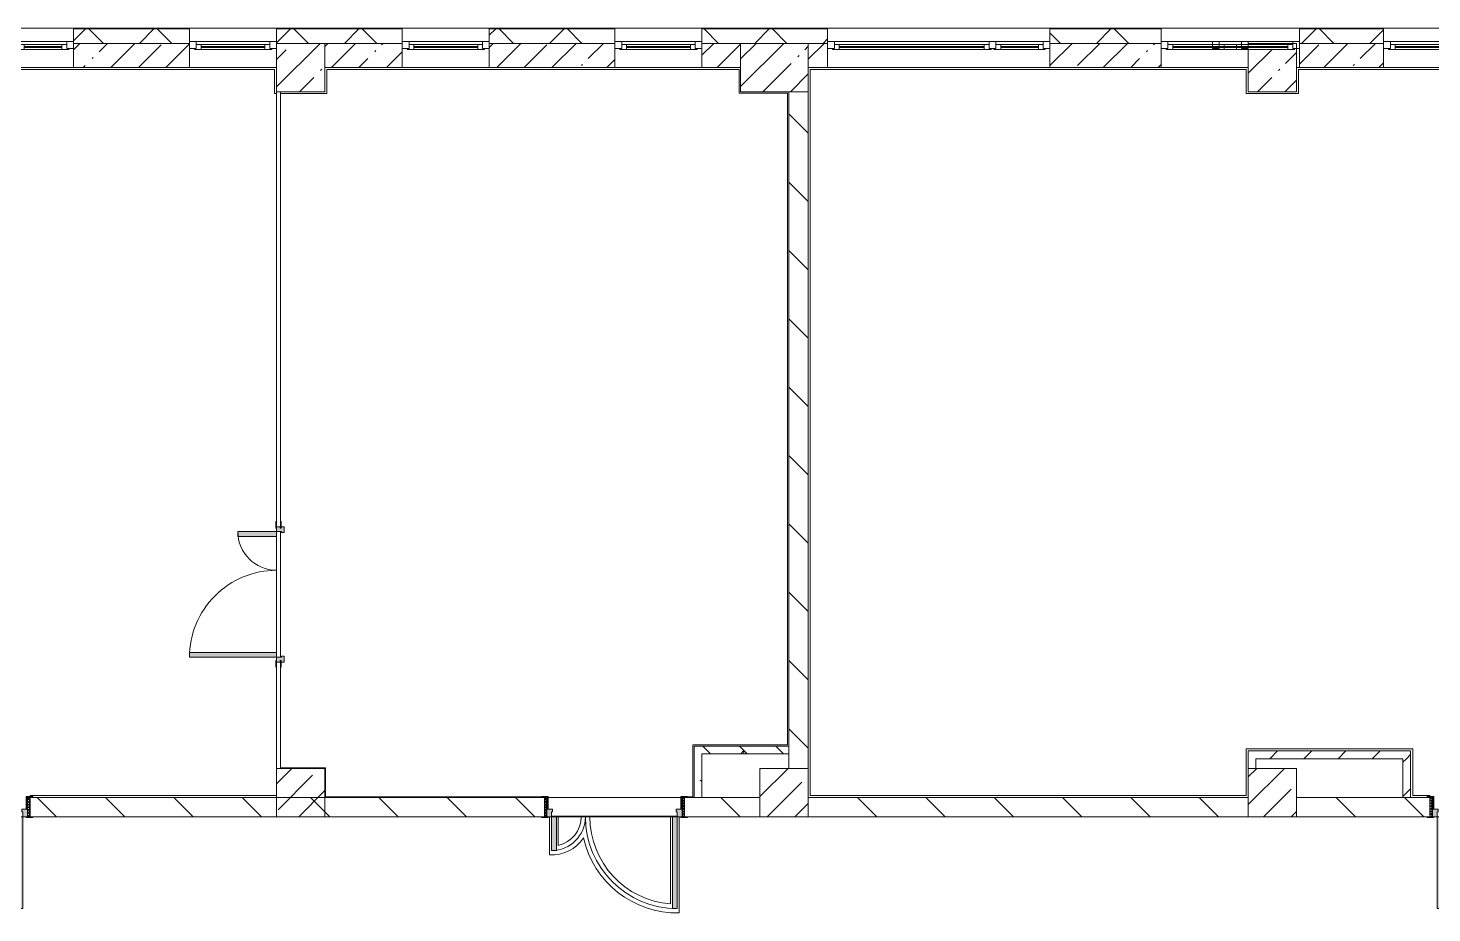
# Model space of a CAD drawing. Header units: millimetres. Extents: x 36059 to 234328, y -8553 to 29000.
# Drawn here: x 210298 to 224818, y 12405 to 21558 of the extents above; entities that cross this region are included whole.
import ezdxf

# ---------------------------------------------------------------- set-up
doc = ezdxf.new("R2010")
doc.units = ezdxf.units.MM
for name, color, linetype, lineweight, true_color in [('A-DOOR-1', 7, 'Continuous', 5, 0xaaaaaa), ('A-DOOR-2', 7, 'Continuous', 5, 0xe2e2e2), ('A-DOOR-FRAM-1', 7, 'Continuous', 5, 0xe2e2e2), ('A-DOOR-FRAM-2', 7, 'Continuous', 5, 0xaaaaaa), ('A-FLOR-2', 7, 'Continuous', 5, 0xaaaaaa), ('I-WALL-5', 7, 'Continuous', 5, 0x787878)]:
    doc.layers.add(name, color=color, linetype=linetype, lineweight=lineweight, true_color=true_color)
for name, color, linetype, lineweight in [('A-GLAZ-2', 7, 'Continuous', 5), ('A-WALL', 7, 'Continuous', 9), ('A-WALL-3', 7, 'Continuous', 5), ('I-WALL-4', 7, 'Continuous', 5), ('S-COLS-3', 7, 'Continuous', 5)]:
    doc.layers.add(name, color=color, linetype=linetype, lineweight=lineweight)
pattern_1 = [(45, (107317.9, 0), (-285.1231, 285.1231), []), (45, (107603, 0), (-285.1231, 285.1231), [504.031, -100.806, 16.764, -84.042])]
pattern_2 = [(135, (107317.9, 0), (-353.5534, -353.5534), [])]
pattern_3 = [(135, (107317.9, 0), (-377.1708, -377.1708), [533.4, -88.9, 17.78, -88.9]), (135, (107317.9, 376.94), (-377.1708, -377.1708), []), (50, (107317.9, 0), (637.6445, -55.7866), [66.675, -733.425]), (355, (107317.9, 0), (-123.3494, 668.6992), [53.34, -586.74]), (100.451, (107371, -4.65), (514.299, 612.908), [56.665, -623.315]), (46.184, (107317.9, 177.8), (948.7764, -147.1497), [100.012, -1100.137]), (96.636, (107397, 165.5), (830.909, 865.997), [84.998, -934.973]), (351.184, (107317.9, 177.8), (830.918, 865.988), [80.01, -880.11]), (21, (107406.8, 133.35), (530.6506, -357.9283), [66.675, -733.425]), (326, (107406.8, 133.35), (216.308, 644.6585), [53.34, -586.74]), (71.451, (107451, 103.5), (746.9596, 286.7243), [56.665, -623.315]), (37.5, (107317.9, 0), (10.81053, 295.9426), [16.764, -562.864, 16.764, -578.866, -588.962]), (37.5, (107317.9, 0), (10.81053, 295.9426), [-1175.258, 16.764, -572.198]), (7.5, (107317.9, 0), (233.8692, 350.63175), [16.764, -322.834, 16.764, -549.529, -224.472]), (7.5, (107317.9, 0), (233.8692, 350.63175), [-905.891, 16.764, -207.708]), (327.5, (107119.64, 0), (474.5678, -20.0513), [16.764, -205.486, 16.764, -676.656, -920.115]), (327.5, (107119.64, 0), (474.5678, -20.0513), [-915.67, 16.764, -903.351]), (317.5, (107030.74, 0), (518.4522, 88.9934), [16.764, -272.161, 16.764, -443.738, -653.415]), (317.5, (107030.74, 0), (518.4522, 88.9934), [-749.427, 16.764, -636.651])]
pattern_4 = [(45, (107317.9, 0), (-176.7767, 176.7767), [])]

# ---------------------------------------------------------------- blocks, each defined once
blk = doc.blocks.new('120_Окно_СКБ_1Ст - 120_Окно_СКБ_1Ст 900х2500_h_ с форточкой-22877787-3_10_2_птичка')
at = {"layer": 'A-GLAZ-2'}
for p, q in [((-450, -127), (-450, -57)), ((-450, -57), (-380, -57)), ((450, -57), (-450, -57)), ((-380, -127), (-450, -127)), ((-450, -127), (-400, -127)), ((-380, -127), (-400, -127)), ((-400, -127), (-400, -137)), ((-400, -137), (400, -137)), ((400, -137), (-400, -137)), ((-380, -57), (-380, -127)), ((380, -87), (-380, -87)), ((-380, -87), (-380, -127)), ((-330, -137), (-330, -87)), ((-330, -107), (330, -107)), ((330, -117), (-330, -117)), ((330, -137), (330, -87)), ((380, -127), (380, -57)), ((380, -57), (450, -57)), ((380, -127), (380, -87)), ((450, -127), (380, -127)), ((400, -127), (380, -127)), ((400, -137), (400, -127)), ((450, -57), (450, -127))]:
    blk.add_line(p, q, dxfattribs=at)
blk = doc.blocks.new('120_Окно_СКБ_1Ст - 120_Окно_СКБ_1Ст 900х2500_h_ с форточкой-22876038-3_10_2_птичка')
at = {"layer": 'A-GLAZ-2'}
for p, q in [((-450, -127), (-450, -57)), ((-450, -57), (-380, -57)), ((450, -57), (-450, -57)), ((-380, -127), (-450, -127)), ((-450, -127), (-400, -127)), ((-380, -127), (-400, -127)), ((-400, -127), (-400, -137)), ((-400, -137), (400, -137)), ((400, -137), (-400, -137)), ((-380, -57), (-380, -127)), ((380, -87), (-380, -87)), ((-380, -87), (-380, -127)), ((-330, -137), (-330, -87)), ((-330, -107), (330, -107)), ((330, -117), (-330, -117)), ((330, -137), (330, -87)), ((380, -127), (380, -57)), ((380, -57), (450, -57)), ((380, -127), (380, -87)), ((450, -127), (380, -127)), ((400, -127), (380, -127)), ((400, -127), (450, -127)), ((400, -137), (400, -127)), ((450, -57), (450, -127))]:
    blk.add_line(p, q, dxfattribs=at)
blk = doc.blocks.new('120_Окно_СКБ_1Ст - 120_Окно_СКБ_1Ст 900х2500_h_ с форточкой-V109-3_10_2_птичка')
at = {"layer": 'A-GLAZ-2'}
for p, q in [((-450, -127), (-450, -57)), ((-450, -57), (-380, -57)), ((450, -57), (-450, -57)), ((-380, -127), (-450, -127)), ((-450, -127), (-400, -127)), ((-380, -127), (-400, -127)), ((-400, -127), (-400, -137)), ((-400, -137), (400, -137)), ((400, -137), (-400, -137)), ((-380, -57), (-380, -127)), ((380, -87), (-380, -87)), ((-380, -87), (-380, -127)), ((-330, -137), (-330, -87)), ((-330, -107), (330, -107)), ((330, -117), (-330, -117)), ((330, -137), (330, -87)), ((380, -127), (380, -57)), ((380, -57), (450, -57)), ((380, -127), (380, -87)), ((450, -127), (380, -127)), ((400, -127), (380, -127)), ((400, -127), (450, -127)), ((400, -137), (400, -127)), ((450, -57), (450, -127))]:
    blk.add_line(p, q, dxfattribs=at)
blk = doc.blocks.new('120_Окно_СКБ_2Ст_Фрамуга сверху - 120_Окно_СКБ_2Ст_2300х2500_h_ ДОО-19727959-3_10_2_птичка')
at = {"layer": 'A-GLAZ-2'}
for p, q in [((-1150, -127), (-1150, -57)), ((-1150, -57), (-1080, -57)), ((1150, -57), (-1150, -57)), ((-1080, -127), (-1150, -127)), ((-1150, -127), (-1100, -127)), ((-1080, -127), (-1100, -127)), ((-1100, -127), (-1100, -137)), ((-1100, -137), (540, -137)), ((540, -137), (-1100, -137)), ((-1080, -57), (-1080, -127)), ((-1080, -57), (1080, -57)), ((520, -87), (-1080, -87)), ((-1080, -87), (-1080, -127)), ((-1030, -137), (-1030, -87)), ((-1030, -107), (470, -107)), ((470, -117), (-1030, -117)), ((470, -137), (470, -87)), ((520, -127), (520, -57)), ((520, -57), (590, -57)), ((520, -127), (520, -87)), ((590, -127), (520, -127)), ((540, -127), (520, -127)), ((540, -127), (570, -127)), ((540, -127), (570, -127)), ((540, -137), (540, -127)), ((590, -127), (570, -127)), ((570, -127), (570, -137)), ((570, -137), (1100, -137)), ((1100, -137), (570, -137)), ((590, -57), (590, -127)), ((1080, -87), (590, -87)), ((590, -87), (590, -127)), ((640, -137), (640, -87)), ((640, -107), (1030, -107)), ((1030, -117), (640, -117)), ((1030, -137), (1030, -87)), ((1080, -127), (1080, -57)), ((1080, -57), (1150, -57)), ((1080, -127), (1080, -87)), ((1150, -127), (1080, -127)), ((1100, -127), (1080, -127)), ((1100, -127), (1150, -127)), ((1100, -137), (1100, -127)), ((1150, -57), (1150, -127))]:
    blk.add_line(p, q, dxfattribs=at)
blk = doc.blocks.new('120_Окно_СКБ_2Ст_Фрамуга сверху - 120_Окно_СКБ_2Ст_2300х2500_h_ ДОО-23103760-3_10_2_птичка')
at = {"layer": 'A-GLAZ-2'}
for p, q in [((-1150, -127), (-1150, -57)), ((-1150, -57), (-1080, -57)), ((1150, -57), (-1150, -57)), ((-1080, -127), (-1150, -127)), ((-1150, -127), (-1100, -127)), ((-1080, -127), (-1100, -127)), ((-1100, -127), (-1100, -137)), ((-1100, -137), (540, -137)), ((540, -137), (-1100, -137)), ((-1080, -57), (-1080, -127)), ((-1080, -57), (1080, -57)), ((520, -87), (-1080, -87)), ((-1080, -87), (-1080, -127)), ((-1030, -137), (-1030, -87)), ((-1030, -107), (470, -107)), ((470, -117), (-1030, -117)), ((470, -137), (470, -87)), ((520, -127), (520, -57)), ((520, -57), (590, -57)), ((520, -127), (520, -87)), ((590, -127), (520, -127)), ((540, -127), (520, -127)), ((540, -127), (570, -127)), ((540, -127), (570, -127)), ((540, -137), (540, -127)), ((590, -127), (570, -127)), ((570, -127), (570, -137)), ((570, -137), (1100, -137)), ((1100, -137), (570, -137)), ((590, -57), (590, -127)), ((1080, -87), (590, -87)), ((590, -87), (590, -127)), ((640, -137), (640, -87)), ((640, -107), (1030, -107)), ((1030, -117), (640, -117)), ((1030, -137), (1030, -87)), ((1080, -127), (1080, -57)), ((1080, -57), (1150, -57)), ((1080, -127), (1080, -87)), ((1150, -127), (1080, -127)), ((1100, -127), (1080, -127)), ((1100, -127), (1150, -127)), ((1100, -137), (1100, -127)), ((1150, -57), (1150, -127))]:
    blk.add_line(p, q, dxfattribs=at)
blk = doc.blocks.new('110_Дверь_СКБ_2Ст - Д-6_л__ ДОО_Дв_1450x2100h_Дверь из раздевальной в коридор-32357677-3_10_2_птичка')
at = {"layer": 'A-DOOR-1'}
h = blk.add_hatch(dxfattribs=at)
h.set_pattern_fill('FP_142', color=256, style=0, pattern_type=2)
h.set_pattern_definition([(135, (1576.41, 164.685), (-14.14214, -14.14214), []), (225, (1576.41, 164.685), (14.14214, -14.14214), [])])
h.paths.add_polyline_path([(737.5, 100), (712.5, 100), (712.5, -100), (737.5, -100), (737.5, -34.8)])
at = {"layer": 'A-DOOR-2'}
for points in [[(-587.5, 1050), (-637.5, 1050), (-637.5, 100), (-587.5, 100), (-587.5, 543.6)], [(612.5, 450), (612.5, 100), (662.5, 100), (662.5, 450)]]:
    blk.add_hatch(color=256, dxfattribs=at).paths.add_polyline_path(points)
h = blk.add_hatch(color=256, dxfattribs=at)
h.paths.add_polyline_path([(662.5, 100), (662.5, 50), (652.5, 50), (652.5, 20), (712.5, 20), (712.5, 100), (672.8, 100)])
h.paths.add_polyline_path([(-637.5, 100), (-687.5, 100), (-687.5, 20), (-627.5, 20), (-627.5, 50), (-637.5, 50)])
at = {"layer": 'A-DOOR-FRAM-1'}
for points in [[(-672.5, 108), (-742.5, 108), (-742.5, 100), (-672.5, 100)], [(-672.5, 20), (-687.5, 20), (-687.5, -100), (-672.5, -100), (-672.5, -34.8)], [(697.5, 108), (697.5, 100), (767.5, 100), (767.5, 108)], [(712.5, 20), (697.5, 20), (697.5, -100), (712.5, -100), (712.5, -34.8)], [(-672.5, -100), (-742.5, -100), (-742.5, -108), (-672.5, -108)], [(697.5, -100), (697.5, -108), (767.5, -108), (767.5, -100)]]:
    blk.add_hatch(color=256, dxfattribs=at).paths.add_polyline_path(points)
at = {"layer": 'A-DOOR-FRAM-2'}
h = blk.add_hatch(dxfattribs=at)
h.set_pattern_fill('FP_143', color=256, style=0, pattern_type=2)
h.set_pattern_definition([(45, (-546.384, 164.685), (-14.1421, 14.1421), []), (135, (-546.384, 164.685), (-14.1421, -14.1421), [])])
h.paths.add_polyline_path([(-712.5, 100), (-712.5, -100), (-687.5, -100), (-687.5, 100)])
at = {"layer": 'A-DOOR-1'}
for p, q in [((-637.5, 1050), (-637.5, 100)), ((-587.5, 1050), (-637.5, 1050)), ((-587.5, 100), (-587.5, 1050)), ((662.5, 450), (612.5, 450)), ((612.5, 450), (612.5, 100)), ((662.5, 100), (662.5, 450)), ((-637.5, 100), (-587.5, 100)), ((612.5, 100), (662.5, 100))]:
    blk.add_line(p, q, dxfattribs=at)
for centre, radius, start, end in [((-637.5, 100), 950, 0, 90), ((662.5, 100), 350, 90, 180)]:
    blk.add_arc(centre, radius, start, end, dxfattribs=at)
at = {"layer": 'A-DOOR-FRAM-2'}
for p, q in [((-672.5, 108), (-742.5, 108)), ((-742.5, 108), (-742.5, 100)), ((-742.5, 100), (-672.5, 100)), ((-687.5, 100), (-712.5, 100)), ((-712.5, 100), (-712.5, -100)), ((-637.5, 100), (-687.5, 100)), ((-687.5, 100), (-687.5, 20)), ((-687.5, -100), (-687.5, 100)), ((-687.5, 20), (-627.5, 20)), ((-672.5, 20), (-687.5, 20)), ((-687.5, 20), (-687.5, -100)), ((-672.5, 100), (-672.5, 108)), ((-672.5, -100), (-672.5, 20)), ((-637.5, 50), (-637.5, 100)), ((-627.5, 50), (-637.5, 50)), ((-627.5, 20), (-627.5, 50)), ((662.5, 50), (652.5, 50)), ((652.5, 50), (652.5, 20)), ((652.5, 20), (712.5, 20)), ((662.5, 100), (662.5, 50)), ((712.5, 100), (662.5, 100)), ((767.5, 108), (697.5, 108)), ((697.5, 108), (697.5, 100)), ((697.5, 100), (767.5, 100)), ((712.5, 20), (697.5, 20)), ((697.5, 20), (697.5, -100)), ((712.5, 20), (712.5, 100)), ((737.5, 100), (712.5, 100)), ((712.5, 100), (712.5, -100)), ((712.5, -100), (712.5, 20)), ((737.5, -100), (737.5, 100)), ((767.5, 100), (767.5, 108)), ((-672.5, -100), (-742.5, -100)), ((-742.5, -100), (-742.5, -108)), ((-742.5, -108), (-672.5, -108)), ((-712.5, -100), (-687.5, -100)), ((-687.5, -100), (-672.5, -100)), ((-672.5, -108), (-672.5, -100)), ((697.5, -100), (712.5, -100)), ((767.5, -100), (697.5, -100)), ((697.5, -100), (697.5, -108)), ((697.5, -108), (767.5, -108)), ((712.5, -100), (737.5, -100)), ((767.5, -108), (767.5, -100))]:
    blk.add_line(p, q, dxfattribs=at)
blk = doc.blocks.new('BSC_Колонна _Прямоугольная - 500х500-23282985-3_10_2_птичка')
at = {"layer": 'S-COLS-3'}
h = blk.add_hatch(dxfattribs=at)
h.set_pattern_fill('FP_157', color=256, style=0, pattern_type=2)
h.set_pattern_definition([(45, (-115850.45, -21150), (-285.1231, 285.1231), []), (45, (-115565.32, -21150), (-285.1231, 285.1231), [504.031, -100.806, 16.764, -84.042])])
h.paths.add_polyline_path([(-250, -250), (250, -250), (250, 250), (-250, 250), (-250, 238), (210, 238), (210, 198), (230, 198), (230, 188), (-250, 188)])
for p, q in [((250, 250), (-250, 250)), ((-250, 250), (-250, 238)), ((-250, 188), (-250, -250)), ((250, -250), (250, 250)), ((-250, -250), (250, -250))]:
    blk.add_line(p, q, dxfattribs=at)
blk = doc.blocks.new('BSC_Колонна _Прямоугольная - 500х500-23282986-3_10_2_птичка')
at = {"layer": 'S-COLS-3'}
h = blk.add_hatch(dxfattribs=at)
h.set_pattern_fill('FP_169', color=256, style=0, pattern_type=2)
h.set_pattern_definition([(45, (-105800, -21150), (-285.1231, 285.1231), []), (45, (-105514.88, -21150), (-285.1231, 285.1231), [504.031, -100.806, 16.764, -84.042])])
h.paths.add_polyline_path([(-250, -250), (250, -250), (250, 250), (-250, 250), (-250, -95)])
for p, q in [((250, 250), (-250, 250)), ((-250, 250), (-250, -250)), ((250, -250), (250, 250)), ((-250, -250), (250, -250))]:
    blk.add_line(p, q, dxfattribs=at)
blk = doc.blocks.new('BSC_Колонна _Прямоугольная - 700х500-V182-3_10_2_птичка')
at = {"layer": 'S-COLS-3'}
h = blk.add_hatch(dxfattribs=at)
h.set_pattern_fill('FP_177', color=256, style=0, pattern_type=2)
h.set_pattern_definition([(45, (-110700, -21150), (-285.1231, 285.1231), []), (45, (-110414.88, -21150), (-285.1231, 285.1231), [504.031, -100.806, 16.764, -84.042])])
h.paths.add_polyline_path([(-350, -250), (350, -250), (350, 250), (-350, 250)])
for p, q in [((350, 250), (-350, 250)), ((-350, 250), (-350, -250)), ((350, -250), (350, 250)), ((-350, -250), (350, -250))]:
    blk.add_line(p, q, dxfattribs=at)
blk = doc.blocks.new('110_Дверь_СКБ_2Ст - Д-5_п_ Из игровой в коридор-32357676-3_10_2_птичка')
at = {"layer": 'A-DOOR-2'}
for points in [[(-638, 920), (-638, 20), (-588, 20), (-588, 920)], [(612, 226), (612, 20), (662, 20), (662, 420), (612, 420)]]:
    blk.add_hatch(color=256, dxfattribs=at).paths.add_polyline_path(points)
h = blk.add_hatch(color=256, dxfattribs=at)
h.paths.add_polyline_path([(-688, 20), (-688, -60), (-628, -60), (-628, -30), (-638, -30), (-638, 20)])
h.paths.add_polyline_path([(652, -60), (712, -60), (712, 20), (662, 20), (662, -30), (652, -30)])
at = {"layer": 'A-DOOR-FRAM-1'}
for points in [[(-742, 20), (-672, 20), (-672, 28), (-742, 28)], [(698, 20), (768, 20), (768, 28), (698, 28)], [(-742, -28), (-672, -28), (-672, -20), (-742, -20)], [(698, -28), (768, -28), (768, -20), (698, -20)]]:
    blk.add_hatch(color=256, dxfattribs=at).paths.add_polyline_path(points)
at = {"layer": 'A-DOOR-1'}
for p, q in [((-638, 920), (-638, 20)), ((-588, 920), (-638, 920)), ((-588, 20), (-588, 920)), ((662, 420), (612, 420)), ((612, 420), (612, 20)), ((662, 20), (662, 420)), ((-638, 20), (-588, 20)), ((612, 20), (662, 20))]:
    blk.add_line(p, q, dxfattribs=at)
for centre, radius, start, end in [((-638, 20), 900, 0, 90), ((662, 20), 400, 90, 180)]:
    blk.add_arc(centre, radius, start, end, dxfattribs=at)
at = {"layer": 'A-DOOR-FRAM-2'}
for p, q in [((-672, 28), (-742, 28)), ((-742, 28), (-742, 20)), ((-742, 20), (-672, 20)), ((-638, 20), (-688, 20)), ((-688, 20), (-688, -60)), ((-672, 20), (-672, 28)), ((-638, -30), (-638, 20)), ((662, 20), (662, -30)), ((712, 20), (662, 20)), ((768, 28), (698, 28)), ((698, 28), (698, 20)), ((698, 20), (768, 20)), ((712, -60), (712, 20)), ((768, 20), (768, 28)), ((-672, -20), (-742, -20)), ((-742, -20), (-742, -28)), ((-742, -28), (-672, -28)), ((-688, -60), (-628, -60)), ((-672, -19), (-688, -19)), ((-688, -19), (-688, -20)), ((-688, -20), (-672, -20)), ((-672, -20), (-672, -19)), ((-672, -28), (-672, -20)), ((-628, -30), (-638, -30)), ((-628, -60), (-628, -30)), ((662, -30), (652, -30)), ((652, -30), (652, -60)), ((652, -60), (712, -60)), ((712, -19), (698, -19)), ((698, -19), (698, -20)), ((698, -20), (712, -20)), ((768, -20), (698, -20)), ((698, -20), (698, -28)), ((698, -28), (768, -28)), ((712, -20), (712, -19)), ((768, -28), (768, -20))]:
    blk.add_line(p, q, dxfattribs=at)
blk = doc.blocks.new('120_Окно_СКБ_1Ст - 120_Окно_СКБ_1Ст 900х2500_h_ с форточкой-V202-3_10_2_птичка')
at = {"layer": 'A-GLAZ-2'}
for p, q in [((-450, -127), (-450, -57)), ((-450, -57), (-380, -57)), ((450, -57), (-450, -57)), ((-380, -127), (-450, -127)), ((-380, -127), (-400, -127)), ((-400, -127), (-400, -137)), ((-400, -137), (400, -137)), ((400, -137), (-400, -137)), ((-380, -57), (-380, -127)), ((380, -87), (-380, -87)), ((-380, -87), (-380, -127)), ((-330, -137), (-330, -87)), ((-330, -107), (330, -107)), ((330, -117), (-330, -117)), ((330, -137), (330, -87)), ((380, -127), (380, -57)), ((380, -57), (450, -57)), ((380, -127), (380, -87)), ((450, -127), (380, -127)), ((400, -127), (380, -127)), ((400, -137), (400, -127)), ((420, -127), (450, -127)), ((450, -57), (450, -127))]:
    blk.add_line(p, q, dxfattribs=at)
blk = doc.blocks.new('110_Дверь_СКБ_2Ст - Д-6_п__ ДОО_Дв_1450x2100h_Дверь из раздевальной в коридор-32358047-3_10_2_птичка')
at = {"layer": 'A-DOOR-1'}
h = blk.add_hatch(dxfattribs=at)
h.set_pattern_fill('FP_199', color=256, style=0, pattern_type=2)
h.set_pattern_definition([(225, (1576.41, -164.685), (-14.14214, 14.14214), []), (135, (1576.41, -164.685), (14.14214, 14.14214), [])])
h.paths.add_polyline_path([(737.5, -100), (737.5, 100), (712.5, 100), (712.5, -100)])
at = {"layer": 'A-DOOR-2'}
h = blk.add_hatch(color=256, dxfattribs=at)
h.paths.add_polyline_path([(-637.5, -100), (-637.5, -50), (-627.5, -50), (-627.5, -20), (-687.5, -20), (-687.5, -100)])
h.paths.add_polyline_path([(662.5, -100), (712.5, -100), (712.5, -20), (652.5, -20), (652.5, -50), (662.5, -50)])
for points in [[(-587.5, -1050), (-587.5, -100), (-637.5, -100), (-637.5, -1050)], [(662.5, -450), (662.5, -100), (612.5, -100), (612.5, -450)]]:
    blk.add_hatch(color=256, dxfattribs=at).paths.add_polyline_path(points)
at = {"layer": 'A-DOOR-FRAM-1'}
for points in [[(-672.5, 100), (-672.5, 108), (-742.5, 108), (-742.5, 100)], [(-672.5, -20), (-672.5, 100), (-687.5, 100), (-687.5, -20)], [(767.5, 100), (767.5, 108), (697.5, 108), (697.5, 100)], [(712.5, -20), (712.5, 100), (697.5, 100), (697.5, -20)], [(-672.5, -108), (-672.5, -100), (-742.5, -100), (-742.5, -108)], [(767.5, -108), (767.5, -100), (697.5, -100), (697.5, -108)]]:
    blk.add_hatch(color=256, dxfattribs=at).paths.add_polyline_path(points)
at = {"layer": 'A-DOOR-FRAM-2'}
h = blk.add_hatch(dxfattribs=at)
h.set_pattern_fill('FP_200', color=256, style=0, pattern_type=2)
h.set_pattern_definition([(315, (-546.384, -164.685), (-14.1421, -14.1421), []), (225, (-546.384, -164.685), (-14.1421, 14.1421), [])])
h.paths.add_polyline_path([(-687.5, -100), (-687.5, 100), (-712.5, 100), (-712.5, -100)])
at = {"layer": 'A-DOOR-1'}
for p, q in [((-637.5, -100), (-587.5, -100)), ((-637.5, -1050), (-637.5, -100)), ((-587.5, -100), (-587.5, -1050)), ((612.5, -100), (662.5, -100)), ((612.5, -450), (612.5, -100)), ((662.5, -100), (662.5, -450)), ((662.5, -450), (612.5, -450)), ((-587.5, -1050), (-637.5, -1050))]:
    blk.add_line(p, q, dxfattribs=at)
for centre, radius, start, end in [((-637.5, -100), 950, 270, 360), ((662.5, -100), 350, 180, 270)]:
    blk.add_arc(centre, radius, start, end, dxfattribs=at)
at = {"layer": 'A-DOOR-FRAM-2'}
for p, q in [((-742.5, 108), (-672.5, 108)), ((-742.5, 100), (-742.5, 108)), ((-672.5, 100), (-742.5, 100)), ((-712.5, 100), (-687.5, 100)), ((-712.5, -100), (-712.5, 100)), ((-687.5, 100), (-687.5, -100)), ((-687.5, 100), (-672.5, 100)), ((-687.5, -20), (-687.5, 100)), ((-672.5, 108), (-672.5, 100)), ((-672.5, 100), (-672.5, -20)), ((697.5, 100), (697.5, 108)), ((697.5, 108), (767.5, 108)), ((697.5, -20), (697.5, 100)), ((697.5, 100), (712.5, 100)), ((767.5, 100), (697.5, 100)), ((712.5, -100), (712.5, 100)), ((712.5, 100), (737.5, 100)), ((712.5, 100), (712.5, -20)), ((737.5, 100), (737.5, -100)), ((767.5, 108), (767.5, 100)), ((-742.5, -100), (-672.5, -100)), ((-742.5, -108), (-742.5, -100)), ((-672.5, -108), (-742.5, -108)), ((-687.5, -100), (-712.5, -100)), ((-687.5, -20), (-627.5, -20)), ((-687.5, -100), (-687.5, -20)), ((-672.5, -20), (-687.5, -20)), ((-637.5, -100), (-687.5, -100)), ((-672.5, -100), (-672.5, -108)), ((-637.5, -50), (-637.5, -100)), ((-627.5, -50), (-637.5, -50)), ((-627.5, -20), (-627.5, -50)), ((652.5, -20), (712.5, -20)), ((652.5, -50), (652.5, -20)), ((662.5, -50), (652.5, -50)), ((662.5, -100), (662.5, -50)), ((712.5, -100), (662.5, -100)), ((712.5, -20), (697.5, -20)), ((697.5, -108), (697.5, -100)), ((697.5, -100), (767.5, -100)), ((767.5, -108), (697.5, -108)), ((712.5, -20), (712.5, -100)), ((737.5, -100), (712.5, -100)), ((767.5, -100), (767.5, -108))]:
    blk.add_line(p, q, dxfattribs=at)

msp = doc.modelspace()

# ---------------------------------------------------------------- hatches: boundary and pattern name
at = {"layer": 'A-WALL-3'}
h = msp.add_hatch(dxfattribs=at)
h.set_pattern_fill('FP_109', color=256, style=0, pattern_type=2)
h.set_pattern_definition([(45, (107317.9, 0), (-353.5534, 353.5534), []), (135, (107317.9, 0), (-353.5534, -353.5534), [])])
h.paths.add_polyline_path([(232547.9, 21400), (232547.9, 21550), (227468.1, 21550), (227468.1, 21400), (232397.9, 21400)])
h.paths.add_polyline_path([(226568.1, 21400), (226568.1, 21550), (225218.3, 21550), (225218.3, 21400), (225712.3, 21400)])
h.paths.add_polyline_path([(214168.3, 21400), (214168.3, 21550), (212868.1, 21550), (212868.1, 21400), (213593.6, 21400)])
h.paths.add_polyline_path([(215068.3, 21400), (216368.3, 21400), (216368.3, 21550), (215068.3, 21550)])
h.paths.add_polyline_path([(200627.9, 21400), (200627.9, 21550), (200607.9, 21550), (200607.9, 21400)])
h.paths.add_polyline_path([(217268.3, 21400), (218567.9, 21400), (218567.9, 21550), (217268.3, 21550)])
h.paths.add_polyline_path([(223847.8, 21400), (224318.3, 21400), (224318.3, 21550), (223448.3, 21550), (223448.3, 21400)])
h.paths.add_polyline_path([(220867.9, 21400), (222018.3, 21400), (222018.3, 21550), (220867.9, 21550)])
h.paths.add_polyline_path([(205203.8, 21400), (208467.9, 21400), (208467.9, 21550), (203927.9, 21550), (203927.9, 21400)])
h.paths.add_polyline_path([(210797, 21400), (211968.1, 21400), (211968.1, 21550), (210767.9, 21550), (210767.9, 21400)])
at = {"layer": 'I-WALL-4'}
h = msp.add_hatch(dxfattribs=at)
h.set_pattern_fill('FP_105', color=256, style=0, pattern_type=2)
h.set_pattern_definition(pattern_1)
h.paths.add_polyline_path([(218367.9, 21150), (218567.9, 21150), (218567.9, 21400), (218367.9, 21400), (218367.9, 21275)])
h.paths.add_polyline_path([(228357.9, 21150), (228357.9, 21400), (228167.9, 21400), (228167.9, 21150)])
h.paths.add_polyline_path([(217667.9, 21150), (217667.9, 21400), (217268.3, 21400), (217268.3, 21150)])
h.paths.add_polyline_path([(220867.9, 21150), (222018.3, 21150), (222018.3, 21400), (220867.9, 21400)])
h.paths.add_polyline_path([(225712.3, 21150), (226568.1, 21150), (226568.1, 21400), (225218.3, 21400), (225218.3, 21150)])
h.paths.add_polyline_path([(216368.3, 21150), (216368.3, 21400), (215068.3, 21400), (215068.3, 21150)])
h.paths.add_polyline_path([(224318.3, 21150), (224318.3, 21400), (223448.3, 21400), (223448.3, 21150), (223847.8, 21150)])
h.paths.add_polyline_path([(213367.9, 21150), (214168.3, 21150), (214168.3, 21400), (213367.9, 21400), (213367.9, 21246.1)])
h.paths.add_polyline_path([(210797, 21150), (211968.1, 21150), (211968.1, 21400), (210767.9, 21400), (210767.9, 21150)])
h.paths.add_polyline_path([(208117.9, 21150), (208467.9, 21150), (208467.9, 21400), (208117.9, 21400)])
h = msp.add_hatch(dxfattribs=at)
h.set_pattern_fill('FP_108', color=256, style=0, pattern_type=2)
h.set_pattern_definition(pattern_2)
h.paths.add_polyline_path([(218367.9, 13900), (218367.9, 20900), (218167.9, 20900), (218167.9, 13900), (218254.6, 13900)])
h = msp.add_hatch(dxfattribs=at)
h.set_pattern_fill('FP_110', color=256, style=0, pattern_type=2)
h.set_pattern_definition(pattern_4)
h.paths.add_polyline_path([(224598.3, 14000), (224598.3, 14080), (222997.9, 14080), (222997.9, 14000), (224518.3, 14000)])
h = msp.add_hatch(dxfattribs=at)
h.set_pattern_fill('FP_110', color=256, style=0, pattern_type=2)
h.set_pattern_definition(pattern_4)
h.paths.add_polyline_path([(224598.3, 13600), (224598.3, 14000), (224518.3, 14000), (224518.3, 13600)])
h = msp.add_hatch(dxfattribs=at)
h.set_pattern_fill('FP_108', color=256, style=0, pattern_type=2)
h.set_pattern_definition(pattern_2)
h.paths.add_polyline_path([(224768.3, 13400), (224798.3, 13400), (224798.3, 13600), (223417.9, 13600), (223417.9, 13400), (223847.8, 13400)])
h.paths.add_polyline_path([(226248.3, 13400), (228247.9, 13400), (228247.9, 13600), (226248.3, 13600), (226248.3, 13534.8)])
h.paths.add_polyline_path([(215637.9, 13400), (215637.9, 13600), (210317.9, 13600), (210317.9, 13400), (215607.9, 13400)])
h.paths.add_polyline_path([(220119, 13400), (222917.9, 13400), (222917.9, 13600), (218367.9, 13600), (218367.9, 13400), (219186.8, 13400)])
h.paths.add_polyline_path([(217867.9, 13400), (217867.9, 13600), (217087.9, 13600), (217087.9, 13400), (217117.9, 13400)])
h.paths.add_polyline_path([(208417.9, 13400), (208867.9, 13400), (208867.9, 13600), (208417.9, 13600), (208417.9, 13534.8)])
at = {"layer": 'I-WALL-5'}
h = msp.add_hatch(dxfattribs=at)
h.set_pattern_fill('FP_115', color=256, style=0, pattern_type=2)
h.set_pattern_definition(pattern_3)
h.paths.add_polyline_path([(217267.9, 13600), (217267.9, 14130), (217187.9, 14130), (217187.9, 13600)])
h = msp.add_hatch(dxfattribs=at)
h.set_pattern_fill('FP_115', color=256, style=0, pattern_type=2)
h.set_pattern_definition(pattern_3)
h.paths.add_polyline_path([(218167.9, 14050), (218167.9, 14130), (217267.9, 14130), (217267.9, 14050)])
at = {"layer": 'S-COLS-3'}
h = msp.add_hatch(dxfattribs=at)
h.set_pattern_fill('FP_105', color=256, style=0, pattern_type=2)
h.set_pattern_definition(pattern_1)
h.paths.add_polyline_path([(213367.9, 13400), (213367.9, 13900), (212867.9, 13900), (212867.9, 13400)])
h = msp.add_hatch(dxfattribs=at)
h.set_pattern_fill('FP_105', color=256, style=0, pattern_type=2)
h.set_pattern_definition(pattern_1)
h.paths.add_polyline_path([(218254.6, 13400), (218367.9, 13400), (218367.9, 13900), (217867.9, 13900), (217867.9, 13400)])
h = msp.add_hatch(dxfattribs=at)
h.set_pattern_fill('FP_105', color=256, style=0, pattern_type=2)
h.set_pattern_definition(pattern_1)
h.paths.add_polyline_path([(222917.9, 13400), (223417.9, 13400), (223417.9, 13900), (222917.9, 13900), (222917.9, 13534.8)])

# ---------------------------------------------------------------- linework, layer by layer
at = {"layer": 'A-FLOR-2'}
for p, q in [((212847.9, 21130), (208137.9, 21130)), ((212847.9, 20880), (212847.9, 21130)), ((217652.9, 21130), (213387.9, 21130)), ((213387.9, 21130), (213387.9, 20880)), ((217652.9, 20885), (217652.9, 21130)), ((218387.9, 21130), (218387.9, 13621)), ((222898.3, 21130), (218387.9, 21130)), ((222898.3, 20880), (222898.3, 21130)), ((227448.1, 21130), (223438.3, 21130)), ((223438.3, 21130), (223438.3, 20880)), ((212868.1, 20880), (212847.9, 20880)), ((213387.9, 20880), (212907.9, 20880)), ((218152.9, 20885), (217652.9, 20885)), ((218152.9, 14145), (218152.9, 20885)), ((223438.3, 20880), (222898.3, 20880)), ((217172.9, 13605), (217172.9, 14145)), ((217172.9, 14145), (218152.9, 14145)), ((222896.9, 13621), (222896.9, 14101)), ((222896.9, 14101), (224619.3, 14101)), ((224619.3, 14101), (224619.3, 13621)), ((212907.7, 13905), (213372.9, 13905)), ((213372.9, 13905), (213372.9, 13605)), ((210317.9, 13608), (210317.9, 13620)), ((210317.9, 13620), (212867.9, 13620)), ((213372.9, 13605), (215607.9, 13605)), ((217117.9, 13605), (217172.9, 13605)), ((218387.9, 13621), (222896.9, 13621)), ((224619.3, 13621), (224798.3, 13621)), ((224798.3, 13621), (224798.3, 13608)), ((215692.1, 13400), (215692.1, 13005.6)), ((215712.9, 13405), (217012.9, 13405)), ((215782.1, 13400), (215762.9, 13400)), ((215782.1, 13102.9), (215782.1, 13400)), ((216108.3, 13400), (216018.3, 13400)), ((216962.9, 13400), (216943.3, 13400)), ((216943.3, 13400), (216943.3, 12497.7)), ((217033.3, 12405.2), (217033.3, 13400))]:
    msp.add_line(p, q, dxfattribs=at)
for centre, radius, start, end in [((215713.3, 13400), 305, 283.0427, 360), ((217013.3, 13400), 905, 180, 265.56313), ((215713.3, 13400), 395, 266.92799, 326.45952), ((217013.3, 13400), 995, 192.67054, 271.1511)]:
    msp.add_arc(centre, radius, start, end, dxfattribs=at)
at = {"layer": 'A-WALL'}
for p, q in [((211968.1, 21553), (210767.9, 21553)), ((211968.1, 21550), (210767.9, 21550)), ((214168.3, 21553), (212868.1, 21553)), ((214168.3, 21550), (212868.1, 21550)), ((216368.3, 21553), (215068.3, 21553)), ((216368.3, 21550), (215068.3, 21550)), ((218567.9, 21553), (217268.3, 21553)), ((218567.9, 21550), (217268.3, 21550)), ((222018.3, 21553), (220867.9, 21553)), ((222018.3, 21550), (220867.9, 21550)), ((224318.3, 21553), (223448.3, 21553)), ((224318.3, 21550), (223448.3, 21550)), ((211968.1, 21400), (210767.9, 21400)), ((214168.3, 21400), (213367.9, 21400)), ((216368.3, 21400), (215068.3, 21400)), ((217667.9, 21400), (217268.3, 21400)), ((218567.9, 21400), (218367.9, 21400)), ((222018.3, 21400), (220867.9, 21400)), ((224318.3, 21400), (223448.3, 21400)), ((218167.9, 14050), (218167.9, 14130)), ((224518.3, 13600), (224598.3, 13600))]:
    msp.add_line(p, q, dxfattribs=at)
at = {"layer": 'A-WALL-3'}
for p, q in [((215068.3, 21558), (203927.9, 21558)), ((210767.9, 21558), (210767.9, 21400)), ((211968.1, 21400), (211968.1, 21558)), ((212868.1, 21558), (212868.1, 21400)), ((214168.3, 21400), (214168.3, 21558)), ((224318.3, 21558), (215068.3, 21558)), ((215068.3, 21558), (215068.3, 21400)), ((216368.3, 21400), (216368.3, 21558)), ((217268.3, 21558), (217268.3, 21400)), ((218567.9, 21400), (218567.9, 21558)), ((220867.9, 21558), (220867.9, 21400)), ((222018.3, 21400), (222018.3, 21558)), ((223448.3, 21558), (223448.3, 21400)), ((224318.3, 21400), (224318.3, 21558)), ((232555.9, 21558), (224318.3, 21558))]:
    msp.add_line(p, q, dxfattribs=at)
at = {"layer": 'I-WALL-4'}
for p, q in [((210767.9, 21400), (210767.9, 21150)), ((211968.1, 21150), (211968.1, 21400)), ((214168.3, 21150), (214168.3, 21400)), ((215068.3, 21400), (215068.3, 21150)), ((216368.3, 21150), (216368.3, 21400)), ((217268.3, 21400), (217268.3, 21150)), ((218567.9, 21150), (218567.9, 21400)), ((220867.9, 21400), (220867.9, 21150)), ((222018.3, 21150), (222018.3, 21400)), ((223448.3, 21400), (223448.3, 21150)), ((224318.3, 21150), (224318.3, 21400)), ((212867.9, 21150), (208117.9, 21150)), ((213367.9, 21150), (217667.9, 21150)), ((222915.6, 21150), (218367.9, 21150)), ((223418.3, 21150), (227467.9, 21150)), ((212867.9, 20900), (212867.9, 16455)), ((212907.9, 16455), (212907.9, 20900)), ((218167.9, 20900), (218167.9, 14130)), ((218367.9, 13900), (218367.9, 20900)), ((212867.9, 15100), (212867.9, 16300)), ((212907.9, 16350), (212907.9, 15050)), ((212867.9, 14945), (212867.9, 13900)), ((212907.9, 13900), (212907.9, 14945)), ((217187.9, 14130), (217187.9, 13600)), ((218167.9, 14130), (217187.9, 14130)), ((217267.9, 13600), (217267.9, 14050)), ((217267.9, 14050), (218167.9, 14050)), ((218167.9, 14050), (218167.9, 13900)), ((222917.9, 14080), (222917.9, 13900)), ((224598.3, 14080), (222917.9, 14080)), ((222997.9, 13900), (222997.9, 14000)), ((222997.9, 14000), (224518.3, 14000)), ((224518.3, 14000), (224518.3, 13600)), ((224598.3, 13600), (224598.3, 14080)), ((212867.9, 13900), (212907.9, 13900)), ((218167.9, 13900), (218367.9, 13900)), ((222917.9, 13900), (222997.9, 13900)), ((215607.9, 13600), (210347.9, 13600)), ((215677.9, 13600), (217047.9, 13600)), ((217867.9, 13600), (217117.9, 13600)), ((217867.9, 13400), (217867.9, 13600)), ((222917.9, 13600), (218367.9, 13600)), ((218367.9, 13600), (218367.9, 13400)), ((222917.9, 13400), (222917.9, 13600)), ((224518.3, 13600), (223417.9, 13600)), ((223417.9, 13600), (223417.9, 13400)), ((224768.3, 13600), (224598.3, 13600)), ((210347.9, 13400), (215607.9, 13400)), ((216018.3, 13400), (215782.1, 13400)), ((216943.3, 13400), (216108.3, 13400)), ((217117.9, 13400), (217867.9, 13400)), ((218367.9, 13400), (222917.9, 13400)), ((223417.9, 13400), (224768.3, 13400))]:
    msp.add_line(p, q, dxfattribs=at)
at = {"layer": 'S-COLS-3'}
for p, q in [((213367.9, 13900), (212867.9, 13900)), ((212867.9, 13900), (212867.9, 13400)), ((213367.9, 13400), (213367.9, 13900)), ((218167.9, 13900), (217867.9, 13900)), ((217867.9, 13900), (217867.9, 13600)), ((218367.9, 13900), (218167.9, 13900)), ((218367.9, 13600), (218367.9, 13900)), ((223417.9, 13900), (222917.9, 13900)), ((222917.9, 13900), (222917.9, 13600)), ((223417.9, 13600), (223417.9, 13900)), ((217867.9, 13600), (217867.9, 13400)), ((218367.9, 13400), (218367.9, 13600)), ((222917.9, 13600), (222917.9, 13400)), ((223417.9, 13400), (223417.9, 13600)), ((212867.9, 13400), (213367.9, 13400)), ((217867.9, 13400), (218367.9, 13400)), ((222917.9, 13400), (223417.9, 13400))]:
    msp.add_line(p, q, dxfattribs=at)

# ---------------------------------------------------------------- block references
at = {"layer": 'A-DOOR-1'}
for name, p, rotation in [('110_Дверь_СКБ_2Ст - Д-5_п_ Из игровой в коридор-32357676-3_10_2_птичка', (212887.9, 15687.5), 89.99999999999986), ('110_Дверь_СКБ_2Ст - Д-6_л__ ДОО_Дв_1450x2100h_Дверь из раздевальной в коридор-32357677-3_10_2_птичка', (209605.4, 13500), 180), ('110_Дверь_СКБ_2Ст - Д-6_л__ ДОО_Дв_1450x2100h_Дверь из раздевальной в коридор-32357677-3_10_2_птичка', (216375.4, 13500), 180)]:
    msp.add_blockref(name, p, dxfattribs=dict(at, rotation=rotation))
msp.add_blockref('110_Дверь_СКБ_2Ст - Д-6_п__ ДОО_Дв_1450x2100h_Дверь из раздевальной в коридор-32358047-3_10_2_птичка', (225510.8, 13500), dxfattribs=at)
at = {"layer": 'A-GLAZ-2'}
for name, p in [('120_Окно_СКБ_2Ст_Фрамуга сверху - 120_Окно_СКБ_2Ст_2300х2500_h_ ДОО-19727959-3_10_2_птичка', (209617.9, 21475)), ('120_Окно_СКБ_1Ст - 120_Окно_СКБ_1Ст 900х2500_h_ с форточкой-V109-3_10_2_птичка', (212418.1, 21475)), ('120_Окно_СКБ_1Ст - 120_Окно_СКБ_1Ст 900х2500_h_ с форточкой-22876038-3_10_2_птичка', (214618.3, 21475)), ('120_Окно_СКБ_1Ст - 120_Окно_СКБ_1Ст 900х2500_h_ с форточкой-22876038-3_10_2_птичка', (216818.3, 21475)), ('120_Окно_СКБ_2Ст_Фрамуга сверху - 120_Окно_СКБ_2Ст_2300х2500_h_ ДОО-23103760-3_10_2_птичка', (219717.9, 21475)), ('120_Окно_СКБ_1Ст - 120_Окно_СКБ_1Ст 900х2500_h_ с форточкой-22877787-3_10_2_птичка', (222468.3, 21475)), ('120_Окно_СКБ_1Ст - 120_Окно_СКБ_1Ст 900х2500_h_ с форточкой-V202-3_10_2_птичка', (222998.3, 21475)), ('120_Окно_СКБ_1Ст - 120_Окно_СКБ_1Ст 900х2500_h_ с форточкой-22876038-3_10_2_птичка', (224768.3, 21475))]:
    msp.add_blockref(name, p, dxfattribs=at)
at = {"layer": 'S-COLS-3'}
for name, p in [('BSC_Колонна _Прямоугольная - 500х500-23282986-3_10_2_птичка', (213117.9, 21150)), ('BSC_Колонна _Прямоугольная - 700х500-V182-3_10_2_птичка', (218017.9, 21150)), ('BSC_Колонна _Прямоугольная - 500х500-23282985-3_10_2_птичка', (223168.3, 21150))]:
    msp.add_blockref(name, p, dxfattribs=at)

doc.saveas('drawing.dxf')
